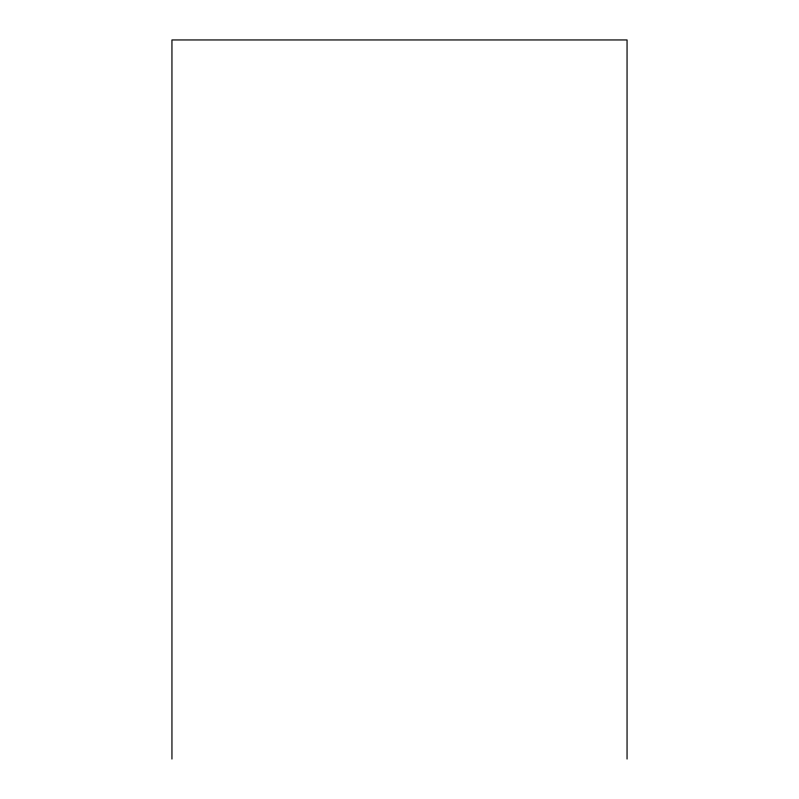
<?xml version="1.0" encoding="UTF-8"?>
<svg xmlns="http://www.w3.org/2000/svg" width="799" height="799" viewBox="0 0 799 799"><rect width="100%" height="100%" fill="white"/><g stroke="black" fill="none" stroke-linecap="round" stroke-linejoin="round"><path stroke-width="1.2" d="M627.055 759.05L627.055 39.95L171.945 39.95L171.945 759.05"/></g></svg>
